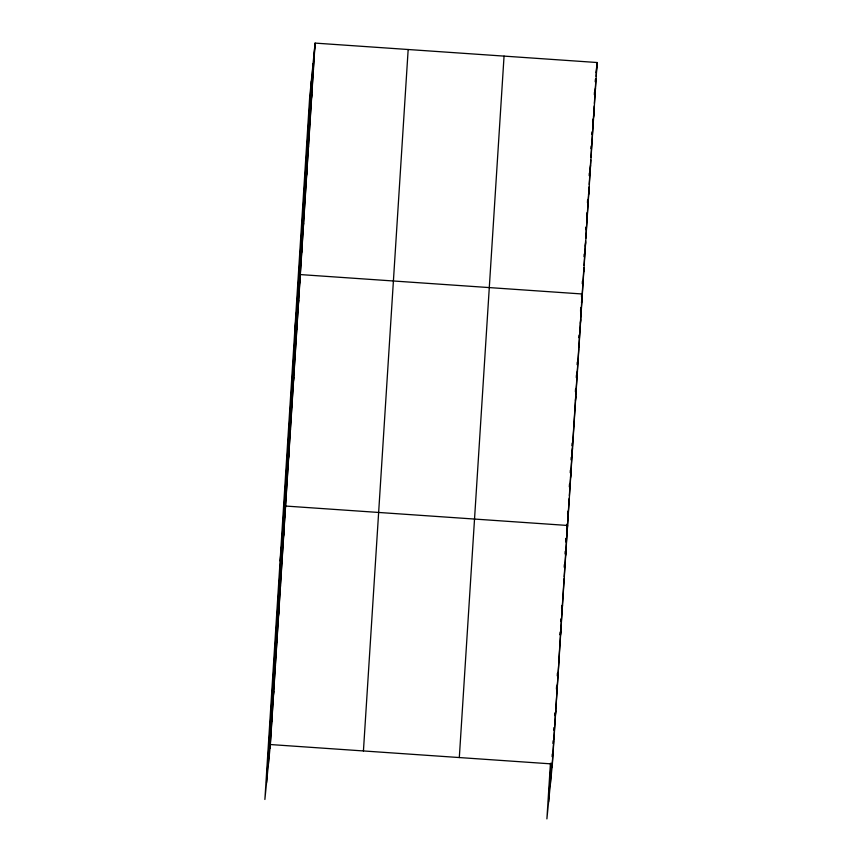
<?xml version="1.0" encoding="UTF-8"?>
<svg xmlns="http://www.w3.org/2000/svg" width="862" height="862" viewBox="0 0 862 862"><rect width="100%" height="100%" fill="white"/><g stroke="black" fill="none" stroke-linecap="round" stroke-linejoin="round"><path stroke-width="1.29" d="M266.573 782.534L311.311 81.093M268.319 765.079L313.057 63.637M270.011 748.13L314.749 46.699M315.104 43.1L309.62 98.042L264.882 799.483L270.366 744.542L315.104 43.1L597.118 62.517L552.38 763.958L546.896 818.9L550.441 763.258M363.43 750.942L408.168 49.511M459.317 757.547L504.054 56.116M548.588 801.951L551.033 763.527M550.333 784.495L551.68 763.301M552.1 756.674L552.273 754.024M552.951 743.421L553.113 740.77M553.792 730.179L553.964 727.528M554.719 715.6L554.891 712.949M556.41 689.104L556.583 686.454M557.261 675.851L557.423 673.2M559.88 634.777L560.041 632.126M560.72 621.534L560.893 618.884M561.571 608.281L561.733 605.63M564.19 567.207L564.351 564.556M565.03 553.954L565.203 551.314M565.871 540.862L566.032 538.297M566.765 526.714L566.937 524.15M567.595 513.86L567.756 511.285M569.308 486.858L569.48 484.282M570.213 472.71L570.375 470.135M571.032 459.845L571.194 457.28M571.937 445.708L572.099 443.133M575.385 391.693L575.547 389.118M576.279 377.545L576.452 374.97M577.109 364.691L577.271 362.115M578.822 337.678L578.995 335.113M580.546 310.676L580.708 308.1M581.451 296.528L581.613 293.964M582.27 283.673L582.432 281.098M583.994 256.671L584.156 254.096M585.718 229.658L585.88 227.094M586.623 215.511L586.785 212.946M587.442 202.656L587.604 200.081M589.166 175.654L589.328 173.079M590.879 148.641L591.052 146.077M591.785 134.504L591.946 131.929M592.603 121.639L592.765 119.064M594.327 94.637L594.489 92.062M552.014 767.557L553.706 741.051M553.792 739.725L559.136 657.965M559.029 657.587L564.017 579.415M564.19 576.764L569.2 498.204M569.362 495.628L576.99 376.037M578.714 349.024L577.077 374.744L577.432 371.156M578.801 347.742L583.876 268.017M584.048 265.442L585.6 241.004M585.772 238.44L589.048 187M589.209 184.425L590.772 159.987M590.933 157.423L593.39 118.837M594.22 105.983L593.476 117.555L593.832 113.956M594.381 103.408L595.114 91.835M595.2 90.553L595.933 78.981M596.105 76.406L596.763 66.115M313.111 72.419L313.466 68.82M311.462 98.139L311.828 94.54M309.824 123.848L310.18 120.26M308.187 149.568L308.542 145.98M306.549 175.288L306.904 171.7M304.9 201.008L305.267 197.42M303.262 226.728L303.618 223.139M301.625 252.447L301.98 248.859M294.858 329.521L300.342 274.579L582.356 293.996L581.473 302.799M298.338 303.887L298.705 300.288M296.7 329.607L297.056 326.008M295.063 355.327L295.418 351.728M293.425 381.047L293.78 377.448M291.776 406.767L292.143 403.168M290.138 432.487L290.505 428.888M288.501 458.207L288.856 454.608M286.863 483.927L287.218 480.328M280.096 560.99L285.581 506.048L567.595 525.464L566.711 534.278M283.533 536.142L283.889 532.544M281.842 562.638L282.197 559.05M280.15 589.145L280.506 585.546M278.458 615.64L278.814 612.042M276.767 642.136L277.122 638.537M275.075 668.632L275.441 665.044M273.383 695.138L273.75 691.539M271.702 721.634L272.058 718.035M595.2 81.761L595.459 79.153M596.105 72.634L597.118 62.517M595.233 90.639L595.48 88.236M591.838 143.275L592.194 139.676M590.201 168.995L590.556 165.396M588.552 194.715L588.918 191.116M586.914 220.435L587.27 216.836M585.276 246.155L585.632 242.556M583.639 271.875L583.994 268.276M580.568 311.925L580.956 308.014M580.352 323.315L580.708 319.716M578.833 347.828L579.07 345.436M575.428 400.464L575.794 396.876M573.79 426.184L574.146 422.595M572.152 451.903L572.508 448.315M570.515 477.623L570.87 474.035M568.866 503.343L569.232 499.755M565.925 542.101L566.323 538.19M565.537 555.559L565.903 551.971M563.845 582.066L564.211 578.467M562.164 608.561L562.52 604.962M560.472 635.057L560.828 631.469M557.089 688.059L557.445 684.46M555.397 714.555L555.764 710.956M553.824 739.855L554.072 737.463M270.366 744.542L552.38 763.958"/></g></svg>
